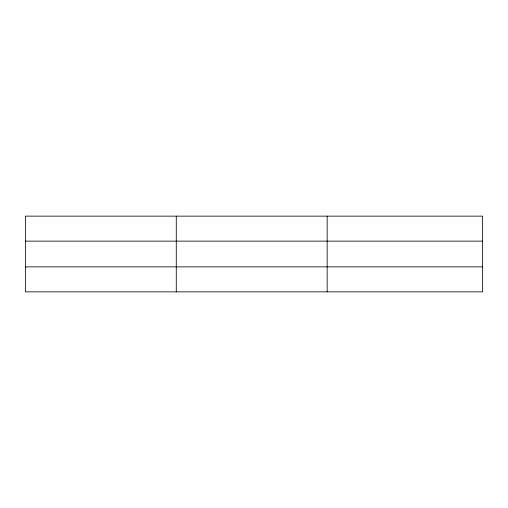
<?xml version="1.0" encoding="UTF-8"?>
<svg xmlns="http://www.w3.org/2000/svg" width="508" height="508" viewBox="0 0 508 508"><rect width="100%" height="100%" fill="white"/><g stroke="black" fill="none" stroke-linecap="round" stroke-linejoin="round"><path stroke-width="0.76" d="M176.276 291.859L176.276 216.141M327.152 291.859L327.152 216.141M482.6 241.129L482.6 216.141L25.4 216.141L25.4 291.859L482.6 291.859L482.6 241.129L25.4 241.129M25.4 266.871L482.6 266.871"/></g></svg>
